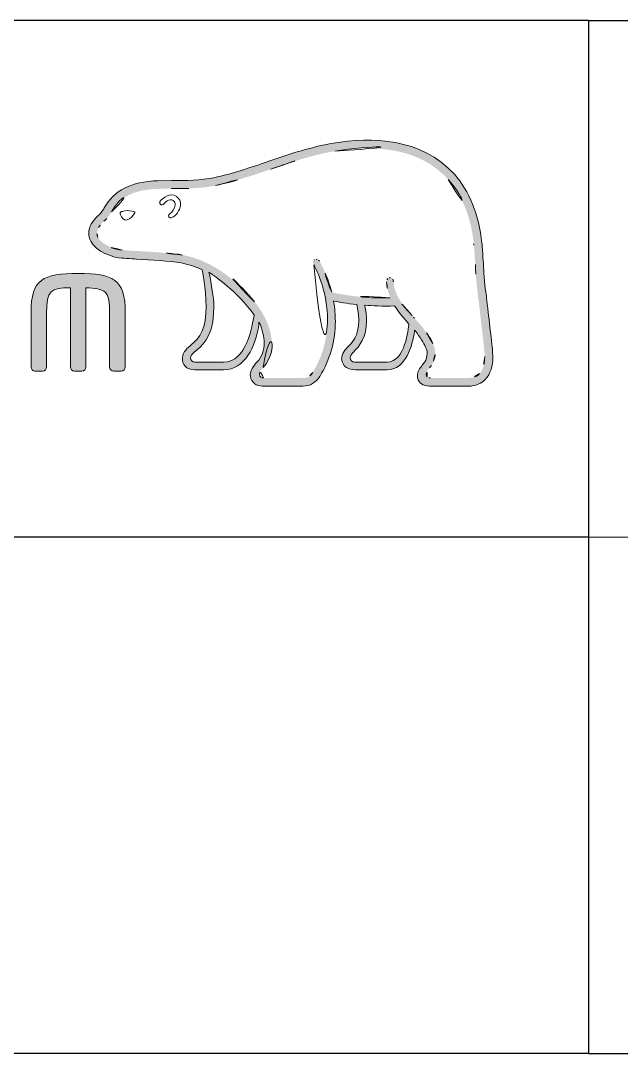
# Model space of a CAD drawing. Extents: x 16296677952 to 16296679688, y -37409618576 to -37409617304.
# Drawn here: x 16296679090.61 to 16296679104.46, y -37409617644.88 to -37409617621.08 of the extents above; entities that cross this region are included whole.
import ezdxf

# ---------------------------------------------------------------- set-up
doc = ezdxf.new("R2010")
doc.units = 0
doc.header["$LTSCALE"] = 10
doc.header["$MEASUREMENT"] = 0
doc.layers.get('0').update_dxf_attribs({"linetype": 'CONTINUOUS'})
doc.layers.add('레이어 1', color=7, linetype='CONTINUOUS', lineweight=0)

msp = doc.modelspace()

# ---------------------------------------------------------------- hatches: boundary and pattern name
at = {"layer": '레이어 1'}
h = msp.add_hatch(color=7, dxfattribs=at)
h.dxf.hatch_style = 1
edge = h.paths.add_edge_path(flags=16)
edge.add_spline(control_points=[(16296679101.187679, -37409617629.212807), (16296679101.09614, -37409617629.314148), (16296679100.98111, -37409617629.315048), (16296679100.97613, -37409617629.315048), (16296679100.97613, -37409617629.315048), (16296679100.054621, -37409617629.315048), (16296679100.054621, -37409617629.315048), (16296679100.02076, -37409617629.315048), (16296679099.99489, -37409617629.306557), (16296679099.97813, -37409617629.290024), (16296679099.964149, -37409617629.276329), (16296679099.957359, -37409617629.255493), (16296679099.957359, -37409617629.229683), (16296679099.957359, -37409617629.177711), (16296679099.995291, -37409617629.129936), (16296679100.035589, -37409617629.079208), (16296679100.07296, -37409617629.031197), (16296679100.10845, -37409617628.985687), (16296679100.128321, -37409617628.929764), (16296679100.178761, -37409617628.794006), (16296679100.173611, -37409617628.649193), (16296679100.11338, -37409617628.521591), (16296679100.00457, -37409617628.290733), (16296679099.843121, -37409617628.109352), (16296679099.686649, -37409617627.934067), (16296679099.686649, -37409617627.934067), (16296679099.633659, -37409617627.875893), (16296679099.633659, -37409617627.87532), (16296679099.43025, -37409617627.648659), (16296679099.220051, -37409617627.414169), (16296679099.20347, -37409617627.096237), (16296679099.19968, -37409617627.033287), (16296679099.17058, -37409617626.995247), (16296679099.1301, -37409617626.996948), (16296679099.1301, -37409617626.996948), (16296679099.07049, -37409617627.025589), (16296679099.069189, -37409617627.025589), (16296679099.053049, -37409617627.043373), (16296679099.04405, -37409617627.069862), (16296679099.04405, -37409617627.100319), (16296679099.04405, -37409617627.100319), (16296679099.044559, -37409617627.111069), (16296679099.044559, -37409617627.111191), (16296679099.052719, -37409617627.226097), (16296679099.08012, -37409617627.338867), (16296679099.12829, -37409617627.45594), (16296679099.12829, -37409617627.45594), (16296679099.13299, -37409617627.467728), (16296679099.13299, -37409617627.467728), (16296679099.13299, -37409617627.467728), (16296679099.120529, -37409617627.46817), (16296679099.120529, -37409617627.46817), (16296679098.52895, -37409617627.491623), (16296679097.948971, -37409617627.379967), (16296679097.7784, -37409617627.338867), (16296679097.67322, -37409617626.915649), (16296679097.5026, -37409617626.635094), (16296679097.495239, -37409617626.623199), (16296679097.481991, -37409617626.601242), (16296679097.460819, -37409617626.584373), (16296679097.440439, -37409617626.578484), (16296679097.440439, -37409617626.578484), (16296679097.390619, -37409617626.585953), (16296679097.384501, -37409617626.586746), (16296679097.38032, -37409617626.592957), (16296679097.371599, -37409617626.604736), (16296679097.35235, -37409617626.630562), (16296679097.35235, -37409617626.630562), (16296679097.349979, -37409617626.651283), (16296679097.349979, -37409617626.651283), (16296679097.349979, -37409617626.651283), (16296679097.365709, -37409617626.706993), (16296679097.365709, -37409617626.706993), (16296679097.37862, -37409617626.729286), (16296679097.68239, -37409617627.261436), (16296679097.68239, -37409617627.96624), (16296679097.68239, -37409617628.401016), (16296679097.56815, -37409617628.811211), (16296679097.34284, -37409617629.185303), (16296679097.289, -37409617629.275078), (16296679097.218069, -37409617629.315048), (16296679097.112551, -37409617629.315048), (16296679097.112551, -37409617629.315048), (16296679096.204161, -37409617629.315048), (16296679096.204161, -37409617629.315048), (16296679096.174049, -37409617629.315048), (16296679096.11121, -37409617629.293877), (16296679096.11121, -37409617629.228203), (16296679096.11121, -37409617629.191978), (16296679096.144779, -37409617629.132538), (16296679096.20072, -37409617629.069923), (16296679096.579269, -37409617628.648399), (16296679096.36087, -37409617627.990013), (16296679095.99782, -37409617627.556259), (16296679095.647169, -37409617627.137901), (16296679095.07489, -37409617626.611427), (16296679094.34008, -37409617626.480652), (16296679094.07967, -37409617626.435143), (16296679093.651751, -37409617626.409782), (16296679093.306141, -37409617626.389282), (16296679093.306141, -37409617626.389282), (16296679092.956791, -37409617626.368561), (16296679092.956791, -37409617626.368561), (16296679092.77751, -37409617626.354874), (16296679092.481211, -37409617626.244591), (16296679092.391029, -37409617626.073837), (16296679092.35293, -37409617626.003082), (16296679092.357229, -37409617625.931297), (16296679092.405001, -37409617625.848763), (16296679092.43507, -37409617625.79895), (16296679092.476339, -37409617625.756149), (16296679092.52825, -37409617625.704063), (16296679092.585649, -37409617625.645988), (16296679092.644699, -37409617625.585861), (16296679092.69067, -37409617625.506607), (16296679092.69067, -37409617625.506607), (16296679092.703859, -37409617625.481812), (16296679092.703859, -37409617625.481812), (16296679092.879299, -37409617625.146217), (16296679093.2407, -37409617624.969017), (16296679093.77845, -37409617624.954773), (16296679093.77845, -37409617624.954773), (16296679094.081711, -37409617624.95137), (16296679094.081711, -37409617624.95137), (16296679094.4147, -37409617624.949669), (16296679094.792521, -37409617624.947746), (16296679095.10297, -37409617624.880943), (16296679095.53899, -37409617624.787193), (16296679095.976419, -37409617624.637741), (16296679096.36245, -37409617624.50618), (16296679096.36245, -37409617624.50618), (16296679096.37479, -37409617624.502113), (16296679096.37479, -37409617624.502113), (16296679096.852249, -37409617624.338837), (16296679097.34601, -37409617624.170021), (16296679097.85075, -37409617624.08783), (16296679098.658529, -37409617623.954109), (16296679099.76782, -37409617623.958527), (16296679100.465719, -37409617624.74202), (16296679100.7883, -37409617625.104782), (16296679100.987, -37409617625.603638), (16296679101.05538, -37409617626.225113), (16296679101.05538, -37409617626.225113), (16296679101.05278, -37409617626.223083), (16296679101.0504, -37409617626.220917), (16296679101.055941, -37409617626.233261), (16296679101.061159, -37409617626.303009), (16296679101.08992, -37409617626.69838), (16296679101.098181, -37409617626.888481), (16296679101.106899, -37409617627.08503), (16296679101.156601, -37409617627.449722), (16296679101.156601, -37409617627.449722), (16296679101.297449, -37409617628.669342), (16296679101.297449, -37409617628.669342), (16296679101.297449, -37409617628.669342), (16296679101.30583, -37409617628.817551), (16296679101.30583, -37409617628.817551), (16296679101.30583, -37409617628.992599), (16296679101.266199, -37409617629.125633), (16296679101.187679, -37409617629.212807)], knot_values=[0, 0, 0, 0, 1, 1, 1, 2, 2, 2, 3, 3, 3, 4, 4, 4, 5, 5, 5, 6, 6, 6, 7, 7, 7, 8, 8, 8, 9, 9, 9, 10, 10, 10, 11, 11, 11, 12, 12, 12, 13, 13, 13, 14, 14, 14, 15, 15, 15, 16, 16, 16, 17, 17, 17, 18, 18, 18, 19, 19, 19, 20, 20, 20, 21, 21, 21, 22, 22, 22, 23, 23, 23, 24, 24, 24, 25, 25, 25, 26, 26, 26, 27, 27, 27, 28, 28, 28, 29, 29, 29, 30, 30, 30, 31, 31, 31, 32, 32, 32, 33, 33, 33, 34, 34, 34, 35, 35, 35, 36, 36, 36, 37, 37, 37, 38, 38, 38, 39, 39, 39, 40, 40, 40, 41, 41, 41, 42, 42, 42, 43, 43, 43, 44, 44, 44, 45, 45, 45, 46, 46, 46, 47, 47, 47, 48, 48, 48, 49, 49, 49, 50, 50, 50, 51, 51, 51, 52, 52, 52, 53, 53, 53, 53], degree=3, periodic=0)
edge = h.paths.add_edge_path(flags=16)
edge.add_spline(control_points=[(16296679099.057409, -37409617628.949226), (16296679099.057409, -37409617628.949226), (16296679098.305679, -37409617628.949226), (16296679098.305679, -37409617628.949226), (16296679098.25009, -37409617628.949226), (16296679098.20616, -37409617628.904846), (16296679098.20616, -37409617628.848244), (16296679098.20616, -37409617628.808723), (16296679098.240459, -37409617628.758453), (16296679098.2729, -37409617628.723923), (16296679098.42581, -37409617628.577522), (16296679098.58222, -37409617628.375992), (16296679098.58222, -37409617627.993408), (16296679098.58222, -37409617627.993408), (16296679098.57254, -37409617627.819611), (16296679098.57254, -37409617627.818939), (16296679098.57254, -37409617627.818939), (16296679098.54491, -37409617627.649887), (16296679098.54491, -37409617627.649887), (16296679098.54491, -37409617627.649887), (16296679098.54299, -37409617627.639236), (16296679098.54299, -37409617627.639236), (16296679098.54299, -37409617627.639236), (16296679098.554079, -37409617627.640053), (16296679098.554079, -37409617627.640053), (16296679098.69426, -37409617627.650124), (16296679098.96701, -37409617627.665298), (16296679099.227421, -37409617627.652946), (16296679099.293539, -37409617627.758133), (16296679099.40008, -37409617627.893433), (16296679099.555651, -37409617628.073677), (16296679099.54851, -37409617628.163361), (16296679099.474239, -37409617628.949226), (16296679099.057409, -37409617628.949226)], knot_values=[0, 0, 0, 0, 1, 1, 1, 2, 2, 2, 3, 3, 3, 4, 4, 4, 5, 5, 5, 6, 6, 6, 7, 7, 7, 8, 8, 8, 9, 9, 9, 10, 10, 10, 11, 11, 11, 11], degree=3, periodic=0)
edge = h.paths.add_edge_path(flags=16)
edge.add_spline(control_points=[(16296679095.28537, -37409617628.949226), (16296679095.28537, -37409617628.949226), (16296679094.625521, -37409617628.949226), (16296679094.625521, -37409617628.949226), (16296679094.57604, -37409617628.949226), (16296679094.52282, -37409617628.90847), (16296679094.52282, -37409617628.848244), (16296679094.52282, -37409617628.811668), (16296679094.553499, -37409617628.76638), (16296679094.60944, -37409617628.72142), (16296679094.77644, -37409617628.588387), (16296679095.02949, -37409617628.387077), (16296679095.05689, -37409617627.831268), (16296679095.05689, -37409617627.831268), (16296679095.06068, -37409617627.679657), (16296679095.06068, -37409617627.679657), (16296679095.06068, -37409617627.443268), (16296679095.00651, -37409617627.157837), (16296679094.955111, -37409617626.902748), (16296679094.955111, -37409617626.902748), (16296679094.94672, -37409617626.876709), (16296679094.94672, -37409617626.876709), (16296679094.94672, -37409617626.876709), (16296679094.968349, -37409617626.893578), (16296679094.968349, -37409617626.893578), (16296679095.06674, -37409617626.954147), (16296679095.605671, -37409617627.319397), (16296679095.98814, -37409617627.859016), (16296679095.95644, -37409617628.114441), (16296679095.81242, -37409617628.949226), (16296679095.28537, -37409617628.949226)], knot_values=[0, 0, 0, 0, 1, 1, 1, 2, 2, 2, 3, 3, 3, 4, 4, 4, 5, 5, 5, 6, 6, 6, 7, 7, 7, 8, 8, 8, 9, 9, 9, 10, 10, 10, 10], degree=3, periodic=0)
edge = h.paths.add_edge_path()
edge.add_spline(control_points=[(16296679101.483709, -37409617628.650887), (16296679101.483471, -37409617628.649193), (16296679101.343531, -37409617627.424362), (16296679101.343531, -37409617627.424362), (16296679101.291731, -37409617627.058311), (16296679101.28426, -37409617626.863113), (16296679101.277519, -37409617626.690109), (16296679101.277519, -37409617626.690109), (16296679101.24288, -37409617626.206543), (16296679101.24288, -37409617626.2062), (16296679101.16917, -37409617625.544312), (16296679100.95496, -37409617625.009682), (16296679100.60589, -37409617624.618721), (16296679099.851839, -37409617623.771477), (16296679098.674721, -37409617623.762527), (16296679097.81967, -37409617623.903503), (16296679097.29529, -37409617623.990227), (16296679096.79405, -37409617624.161308), (16296679096.30946, -37409617624.327057), (16296679096.30946, -37409617624.327057), (16296679096.29384, -37409617624.332603), (16296679096.29384, -37409617624.332603), (16296679095.915001, -37409617624.461792), (16296679095.48509, -37409617624.608871), (16296679095.063231, -37409617624.698761), (16296679094.77338, -37409617624.760696), (16296679094.410391, -37409617624.763527), (16296679094.08975, -37409617624.765228), (16296679094.08975, -37409617624.765228), (16296679093.77239, -37409617624.769073), (16296679093.77239, -37409617624.769073), (16296679093.16258, -37409617624.784126), (16296679092.747219, -37409617624.9953), (16296679092.53742, -37409617625.396446), (16296679092.53742, -37409617625.396446), (16296679092.527969, -37409617625.413757), (16296679092.527969, -37409617625.413757), (16296679092.493271, -37409617625.474564), (16296679092.441799, -37409617625.526192), (16296679092.395729, -37409617625.572403), (16296679092.34494, -37409617625.623573), (16296679092.28771, -37409617625.680962), (16296679092.244011, -37409617625.755241), (16296679092.20013, -37409617625.829643), (16296679092.177999, -37409617625.905037), (16296679092.177999, -37409617625.97908), (16296679092.177999, -37409617626.041351), (16296679092.193621, -37409617626.102493), (16296679092.224991, -37409617626.160912), (16296679092.35462, -37409617626.405708), (16296679092.724409, -37409617626.537827), (16296679092.94507, -37409617626.553574), (16296679092.94507, -37409617626.553574), (16296679093.269911, -37409617626.573952), (16296679093.27766, -37409617626.574631), (16296679093.60244, -37409617626.592957), (16296679094.04723, -37409617626.618668), (16296679094.30691, -37409617626.664528), (16296679094.45874, -37409617626.69136), (16296679094.63129, -37409617626.745819), (16296679094.790251, -37409617626.820663), (16296679094.80158, -37409617626.86187), (16296679094.884109, -37409617627.228828), (16296679094.884109, -37409617627.679901), (16296679094.884109, -37409617627.679901), (16296679094.8806, -37409617627.823013), (16296679094.8806, -37409617627.823013), (16296679094.856661, -37409617628.29866), (16296679094.64929, -37409617628.464859), (16296679094.497351, -37409617628.586472), (16296679094.481951, -37409617628.598587), (16296679094.34654, -37409617628.711014), (16296679094.3368, -37409617628.846313), (16296679094.329889, -37409617628.922852), (16296679094.351801, -37409617628.992599), (16296679094.398279, -37409617629.042747), (16296679094.44866, -37409617629.097099), (16296679094.525261, -37409617629.124603), (16296679094.625521, -37409617629.124603), (16296679094.625521, -37409617629.124603), (16296679095.28537, -37409617629.124603), (16296679095.28537, -37409617629.124603), (16296679095.779249, -37409617629.124603), (16296679096.023581, -37409617628.592812), (16296679096.09791, -37409617628.094627), (16296679096.09791, -37409617628.094627), (16296679096.09944, -37409617628.024544), (16296679096.09944, -37409617628.024544), (16296679096.09944, -37409617628.024544), (16296679096.11982, -37409617628.059647), (16296679096.11982, -37409617628.059647), (16296679096.183161, -37409617628.200607), (16296679096.22127, -37409617628.36908), (16296679096.22127, -37409617628.495987), (16296679096.22127, -37409617628.674103), (16296679096.166121, -37409617628.829674), (16296679096.06139, -37409617628.945602), (16296679096.03496, -37409617628.971764), (16296679095.902889, -37409617629.108643), (16296679095.902889, -37409617629.245308), (16296679095.902889, -37409617629.245308), (16296679095.90407, -37409617629.267838), (16296679095.90407, -37409617629.267838), (16296679095.92281, -37409617629.429291), (16296679096.053471, -37409617629.501411), (16296679096.174841, -37409617629.501411), (16296679096.174841, -37409617629.501411), (16296679097.112551, -37409617629.501411), (16296679097.112551, -37409617629.501411), (16296679097.281811, -37409617629.501411), (16296679097.41671, -37409617629.425209), (16296679097.50338, -37409617629.281433), (16296679097.74201, -37409617628.885262), (16296679097.862921, -37409617628.455017), (16296679097.862921, -37409617628.003036), (16296679097.862921, -37409617627.861961), (16296679097.849621, -37409617627.711372), (16296679097.82358, -37409617627.55513), (16296679097.82358, -37409617627.55513), (16296679097.82132, -37409617627.542671), (16296679097.82132, -37409617627.542671), (16296679097.82132, -37409617627.542671), (16296679097.833771, -37409617627.54528), (16296679097.833771, -37409617627.54528), (16296679097.94659, -37409617627.567131), (16296679098.12809, -37409617627.598602), (16296679098.352381, -37409617627.622833), (16296679098.352381, -37409617627.622833), (16296679098.3589, -37409617627.623627), (16296679098.3589, -37409617627.623627), (16296679098.3589, -37409617627.623627), (16296679098.389071, -37409617627.795502), (16296679098.389071, -37409617627.795502), (16296679098.389071, -37409617627.795502), (16296679098.395691, -37409617627.836258), (16296679098.395691, -37409617627.836937), (16296679098.395691, -37409617627.836937), (16296679098.404631, -37409617627.988998), (16296679098.404631, -37409617627.988998), (16296679098.404631, -37409617628.353912), (16296679098.238871, -37409617628.512642), (16296679098.149771, -37409617628.597794), (16296679098.14852, -37409617628.598923), (16296679098.02421, -37409617628.725273), (16296679098.010731, -37409617628.837357), (16296679098.010731, -37409617628.837357), (16296679098.00643, -37409617628.871788), (16296679098.00643, -37409617628.871788), (16296679098.00643, -37409617628.906998), (16296679098.01549, -37409617628.976059), (16296679098.07708, -37409617629.039703), (16296679098.131321, -37409617629.096191), (16296679098.215269, -37409617629.124603), (16296679098.32691, -37409617629.124603), (16296679098.32691, -37409617629.124603), (16296679099.057409, -37409617629.124603), (16296679099.057409, -37409617629.124603), (16296679099.50107, -37409617629.124603), (16296679099.634621, -37409617628.560539), (16296679099.688459, -37409617628.244423), (16296679099.688459, -37409617628.244423), (16296679099.69095, -37409617628.211807), (16296679099.69095, -37409617628.211807), (16296679099.69095, -37409617628.211807), (16296679099.7085, -37409617628.235703), (16296679099.7085, -37409617628.235703), (16296679099.810801, -37409617628.366364), (16296679099.90052, -37409617628.511627), (16296679099.94371, -37409617628.601982), (16296679099.96641, -37409617628.648956), (16296679099.97864, -37409617628.701157), (16296679099.97864, -37409617628.753471), (16296679099.97864, -37409617628.753471), (16296679099.962111, -37409617628.859207), (16296679099.962111, -37409617628.859207), (16296679099.945021, -37409617628.916618), (16296679099.90584, -37409617628.969498), (16296679099.867519, -37409617629.020668), (16296679099.8113, -37409617629.093697), (16296679099.75333, -37409617629.169449), (16296679099.75333, -37409617629.261383), (16296679099.75333, -37409617629.261383), (16296679099.75877, -37409617629.311989), (16296679099.75877, -37409617629.311989), (16296679099.78548, -37409617629.434036), (16296679099.88439, -37409617629.501411), (16296679100.037069, -37409617629.501411), (16296679100.037069, -37409617629.501411), (16296679100.975679, -37409617629.501411), (16296679100.975679, -37409617629.501411), (16296679100.996281, -37409617629.501411), (16296679101.179701, -37409617629.49688), (16296679101.32338, -37409617629.341423), (16296679101.43807, -37409617629.217232), (16296679101.49378, -37409617629.046478), (16296679101.49378, -37409617628.819817), (16296679101.49378, -37409617628.819817), (16296679101.48381, -37409617628.65168), (16296679101.483709, -37409617628.650887)], knot_values=[0, 0, 0, 0, 1, 1, 1, 2, 2, 2, 3, 3, 3, 4, 4, 4, 5, 5, 5, 6, 6, 6, 7, 7, 7, 8, 8, 8, 9, 9, 9, 10, 10, 10, 11, 11, 11, 12, 12, 12, 13, 13, 13, 14, 14, 14, 15, 15, 15, 16, 16, 16, 17, 17, 17, 18, 18, 18, 19, 19, 19, 20, 20, 20, 21, 21, 21, 22, 22, 22, 23, 23, 23, 24, 24, 24, 25, 25, 25, 26, 26, 26, 27, 27, 27, 28, 28, 28, 29, 29, 29, 30, 30, 30, 31, 31, 31, 32, 32, 32, 33, 33, 33, 34, 34, 34, 35, 35, 35, 36, 36, 36, 37, 37, 37, 38, 38, 38, 39, 39, 39, 40, 40, 40, 41, 41, 41, 42, 42, 42, 43, 43, 43, 44, 44, 44, 45, 45, 45, 46, 46, 46, 47, 47, 47, 48, 48, 48, 49, 49, 49, 50, 50, 50, 51, 51, 51, 52, 52, 52, 53, 53, 53, 54, 54, 54, 55, 55, 55, 56, 56, 56, 57, 57, 57, 58, 58, 58, 59, 59, 59, 60, 60, 60, 61, 61, 61, 62, 62, 62, 63, 63, 63, 64, 64, 64, 65, 65, 65, 66, 66, 66, 66], degree=3, periodic=0)
edge = h.paths.add_edge_path(flags=0)
edge.add_spline(control_points=[(16296679092.92911, -37409617625.483276), (16296679092.92911, -37409617625.483276), (16296679093.06566, -37409617625.421593), (16296679093.23481, -37409617625.486794), (16296679093.23481, -37409617625.486794), (16296679093.25576, -37409617625.495743), (16296679093.22847, -37409617625.534348), (16296679093.146099, -37409617625.645073), (16296679093.06492, -37409617625.668968), (16296679093.06492, -37409617625.668968), (16296679093.06492, -37409617625.668968), (16296679093.006109, -37409617625.689682), (16296679092.973049, -37409617625.649597), (16296679092.90624, -37409617625.571259), (16296679092.904209, -37409617625.525627), (16296679092.904209, -37409617625.525627), (16296679092.904209, -37409617625.525627), (16296679092.897301, -37409617625.491783), (16296679092.92911, -37409617625.483276)], knot_values=[0, 0, 0, 0, 1, 1, 1, 2, 2, 2, 3, 3, 3, 4, 4, 4, 5, 5, 5, 6, 6, 6, 6], degree=3, periodic=0)
edge = h.paths.add_edge_path(flags=0)
edge.add_spline(control_points=[(16296679093.830191, -37409617625.232162), (16296679093.80975, -37409617625.254463), (16296679093.80817, -37409617625.291603), (16296679093.830191, -37409617625.311188), (16296679093.85125, -37409617625.330208), (16296679093.88776, -37409617625.325233), (16296679093.90814, -37409617625.302811), (16296679093.91901, -37409617625.291603), (16296679094.031099, -37409617625.158562), (16296679094.12779, -37409617625.226608), (16296679094.163111, -37409617625.251984), (16296679094.177719, -37409617625.287979), (16296679094.17252, -37409617625.334503), (16296679094.164249, -37409617625.409119), (16296679094.099541, -37409617625.493813), (16296679094.05431, -37409617625.522797), (16296679094.029011, -37409617625.538193), (16296679094.01231, -37409617625.571259), (16296679094.024309, -37409617625.597977), (16296679094.0362, -37409617625.624588), (16296679094.070049, -37409617625.632507), (16296679094.097219, -37409617625.619827), (16296679094.178169, -37409617625.581108), (16296679094.280251, -37409617625.451813), (16296679094.29423, -37409617625.33123), (16296679094.303511, -37409617625.247223), (16296679094.26581, -37409617625.178596), (16296679094.198669, -37409617625.132301), (16296679094.05431, -37409617625.029831), (16296679093.890699, -37409617625.166939), (16296679093.830191, -37409617625.232162)], knot_values=[0, 0, 0, 0, 1, 1, 1, 2, 2, 2, 3, 3, 3, 4, 4, 4, 5, 5, 5, 6, 6, 6, 7, 7, 7, 8, 8, 8, 9, 9, 9, 10, 10, 10, 10], degree=3, periodic=0)
edge = h.paths.add_edge_path(flags=0)
edge.add_spline(control_points=[(16296679093.811729, -37409617625.332138), (16296679093.811729, -37409617625.332138), (16296679093.811729, -37409617625.332138), (16296679093.811729, -37409617625.332138), (16296679093.811729, -37409617625.332138), (16296679093.811729, -37409617625.332138), (16296679093.811729, -37409617625.332138)], knot_values=[0, 0, 0, 0, 1, 1, 1, 2, 2, 2, 2], degree=3, periodic=0)
h = msp.add_hatch(color=7, dxfattribs=at)
h.dxf.hatch_style = 2
edge = h.paths.add_edge_path()
edge.add_spline(control_points=[(16296679090.848209, -37409617627.799683), (16296679090.848209, -37409617627.799683), (16296679090.848209, -37409617629.058723), (16296679090.848209, -37409617629.058723), (16296679090.848209, -37409617629.113167), (16296679090.891001, -37409617629.15744), (16296679090.943541, -37409617629.15744), (16296679090.943541, -37409617629.15744), (16296679091.112009, -37409617629.15744), (16296679091.112009, -37409617629.15744), (16296679091.171459, -37409617629.15744), (16296679091.20701, -37409617629.107399), (16296679091.20701, -37409617629.058723), (16296679091.20701, -37409617629.058723), (16296679091.20701, -37409617627.830833), (16296679091.20701, -37409617627.830833), (16296679091.20701, -37409617627.289398), (16296679091.29883, -37409617627.236748), (16296679091.756701, -37409617627.235497), (16296679091.756701, -37409617627.268791), (16296679091.756701, -37409617629.058723), (16296679091.756701, -37409617629.058723), (16296679091.756701, -37409617629.115211), (16296679091.79735, -37409617629.15744), (16296679091.85124, -37409617629.15744), (16296679091.85124, -37409617629.15744), (16296679092.016769, -37409617629.15744), (16296679092.016769, -37409617629.15744), (16296679092.075979, -37409617629.15744), (16296679092.111429, -37409617629.107399), (16296679092.111429, -37409617629.058723), (16296679092.111429, -37409617629.058723), (16296679092.111429, -37409617627.274338), (16296679092.111429, -37409617627.239014), (16296679092.32564, -37409617627.239799), (16296679092.47611, -37409617627.257469), (16296679092.557581, -37409617627.338867), (16296679092.6434, -37409617627.424583), (16296679092.66016, -37409617627.58445), (16296679092.66016, -37409617627.830833), (16296679092.66016, -37409617627.830833), (16296679092.66016, -37409617629.058723), (16296679092.66016, -37409617629.058723), (16296679092.66016, -37409617629.11216), (16296679092.70392, -37409617629.15744), (16296679092.755659, -37409617629.15744), (16296679092.755659, -37409617629.15744), (16296679092.924919, -37409617629.15744), (16296679092.924919, -37409617629.15744), (16296679092.983629, -37409617629.15744), (16296679093.019911, -37409617629.106262), (16296679093.019911, -37409617629.058723), (16296679093.019911, -37409617629.058723), (16296679093.019911, -37409617627.799683), (16296679093.019911, -37409617627.799683), (16296679093.019911, -37409617627.036583), (16296679092.749319, -37409617626.907272), (16296679091.936041, -37409617626.907272), (16296679091.119829, -37409617626.907272), (16296679090.848209, -37409617627.036583), (16296679090.848209, -37409617627.799683)], knot_values=[0, 0, 0, 0, 1, 1, 1, 2, 2, 2, 3, 3, 3, 4, 4, 4, 5, 5, 5, 6, 6, 6, 7, 7, 7, 8, 8, 8, 9, 9, 9, 10, 10, 10, 11, 11, 11, 12, 12, 12, 13, 13, 13, 14, 14, 14, 15, 15, 15, 16, 16, 16, 17, 17, 17, 18, 18, 18, 19, 19, 19, 20, 20, 20, 20], degree=3, periodic=0)

# ---------------------------------------------------------------- linework, layer by layer
for p, q in [((16296679103.701241, -37409617621.079514), (16296678739.701241, -37409617621.079514)), ((16296679103.701241, -37409617621.079514), (16296679116.671221, -37409617621.079498)), ((16296679103.701241, -37409617621.079514), (16296679103.701241, -37409617644.879517)), ((16296679103.701241, -37409617621.079514), (16296679103.701241, -37409617644.879517)), ((16296679103.701241, -37409617632.97953), (16296678739.701241, -37409617632.979523)), ((16296679103.701241, -37409617644.879517), (16296678739.701241, -37409617644.879517)), ((16296679103.701241, -37409617644.879517), (16296679116.67123, -37409617644.879517))]:
    msp.add_line(p, q)
at = {"color": 7}
msp.add_line((16296679095.25613, -37409617629.124603), (16296679095.25613, -37409617629.124603), dxfattribs=at)
at = {"lineweight": 5}
msp.add_line((16296679131.701241, -37409617632.979523), (16296679103.29743, -37409617632.979523), dxfattribs=at)
at = {"layer": '레이어 1', "color": 7}
for points, knots in [([(16296679101.483709, -37409617628.650887), (16296679101.483471, -37409617628.649193), (16296679101.343531, -37409617627.424362), (16296679101.343531, -37409617627.424362), (16296679101.291731, -37409617627.058311), (16296679101.28426, -37409617626.863113), (16296679101.277519, -37409617626.690109), (16296679101.277519, -37409617626.690109), (16296679101.24288, -37409617626.206543), (16296679101.24288, -37409617626.2062), (16296679101.16917, -37409617625.544312), (16296679100.95496, -37409617625.009682), (16296679100.60589, -37409617624.618721), (16296679099.851839, -37409617623.771477), (16296679098.674721, -37409617623.762527), (16296679097.81967, -37409617623.903503), (16296679097.29529, -37409617623.990227), (16296679096.79405, -37409617624.161308), (16296679096.30946, -37409617624.327057), (16296679096.30946, -37409617624.327057), (16296679096.29384, -37409617624.332603), (16296679096.29384, -37409617624.332603), (16296679095.915001, -37409617624.461792), (16296679095.48509, -37409617624.608871), (16296679095.063231, -37409617624.698761), (16296679094.77338, -37409617624.760696), (16296679094.410391, -37409617624.763527), (16296679094.08975, -37409617624.765228), (16296679094.08975, -37409617624.765228), (16296679093.77239, -37409617624.769073), (16296679093.77239, -37409617624.769073), (16296679093.16258, -37409617624.784126), (16296679092.747219, -37409617624.9953), (16296679092.53742, -37409617625.396446), (16296679092.53742, -37409617625.396446), (16296679092.527969, -37409617625.413757), (16296679092.527969, -37409617625.413757), (16296679092.493271, -37409617625.474564), (16296679092.441799, -37409617625.526192), (16296679092.395729, -37409617625.572403), (16296679092.34494, -37409617625.623573), (16296679092.28771, -37409617625.680962), (16296679092.244011, -37409617625.755241), (16296679092.20013, -37409617625.829643), (16296679092.177999, -37409617625.905037), (16296679092.177999, -37409617625.97908), (16296679092.177999, -37409617626.041351), (16296679092.193621, -37409617626.102493), (16296679092.224991, -37409617626.160912), (16296679092.35462, -37409617626.405708), (16296679092.724409, -37409617626.537827), (16296679092.94507, -37409617626.553574), (16296679092.94507, -37409617626.553574), (16296679093.269911, -37409617626.573952), (16296679093.27766, -37409617626.574631), (16296679093.60244, -37409617626.592957), (16296679094.04723, -37409617626.618668), (16296679094.30691, -37409617626.664528), (16296679094.45874, -37409617626.69136), (16296679094.63129, -37409617626.745819), (16296679094.790251, -37409617626.820663), (16296679094.80158, -37409617626.86187), (16296679094.884109, -37409617627.228828), (16296679094.884109, -37409617627.679901), (16296679094.884109, -37409617627.679901), (16296679094.8806, -37409617627.823013), (16296679094.8806, -37409617627.823013), (16296679094.856661, -37409617628.29866), (16296679094.64929, -37409617628.464859), (16296679094.497351, -37409617628.586472), (16296679094.481951, -37409617628.598587), (16296679094.34654, -37409617628.711014), (16296679094.3368, -37409617628.846313), (16296679094.329889, -37409617628.922852), (16296679094.351801, -37409617628.992599), (16296679094.398279, -37409617629.042747), (16296679094.44866, -37409617629.097099), (16296679094.525261, -37409617629.124603), (16296679094.625521, -37409617629.124603), (16296679094.625521, -37409617629.124603), (16296679095.28537, -37409617629.124603), (16296679095.28537, -37409617629.124603), (16296679095.779249, -37409617629.124603), (16296679096.023581, -37409617628.592812), (16296679096.09791, -37409617628.094627), (16296679096.09791, -37409617628.094627), (16296679096.09944, -37409617628.024544), (16296679096.09944, -37409617628.024544), (16296679096.09944, -37409617628.024544), (16296679096.11982, -37409617628.059647), (16296679096.11982, -37409617628.059647), (16296679096.183161, -37409617628.200607), (16296679096.22127, -37409617628.36908), (16296679096.22127, -37409617628.495987), (16296679096.22127, -37409617628.674103), (16296679096.166121, -37409617628.829674), (16296679096.06139, -37409617628.945602), (16296679096.03496, -37409617628.971764), (16296679095.902889, -37409617629.108643), (16296679095.902889, -37409617629.245308), (16296679095.902889, -37409617629.245308), (16296679095.90407, -37409617629.267838), (16296679095.90407, -37409617629.267838), (16296679095.92281, -37409617629.429291), (16296679096.053471, -37409617629.501411), (16296679096.174841, -37409617629.501411), (16296679096.174841, -37409617629.501411), (16296679097.112551, -37409617629.501411), (16296679097.112551, -37409617629.501411), (16296679097.281811, -37409617629.501411), (16296679097.41671, -37409617629.425209), (16296679097.50338, -37409617629.281433), (16296679097.74201, -37409617628.885262), (16296679097.862921, -37409617628.455017), (16296679097.862921, -37409617628.003036), (16296679097.862921, -37409617627.861961), (16296679097.849621, -37409617627.711372), (16296679097.82358, -37409617627.55513), (16296679097.82358, -37409617627.55513), (16296679097.82132, -37409617627.542671), (16296679097.82132, -37409617627.542671), (16296679097.82132, -37409617627.542671), (16296679097.833771, -37409617627.54528), (16296679097.833771, -37409617627.54528), (16296679097.94659, -37409617627.567131), (16296679098.12809, -37409617627.598602), (16296679098.352381, -37409617627.622833), (16296679098.352381, -37409617627.622833), (16296679098.3589, -37409617627.623627), (16296679098.3589, -37409617627.623627), (16296679098.3589, -37409617627.623627), (16296679098.389071, -37409617627.795502), (16296679098.389071, -37409617627.795502), (16296679098.389071, -37409617627.795502), (16296679098.395691, -37409617627.836258), (16296679098.395691, -37409617627.836937), (16296679098.395691, -37409617627.836937), (16296679098.404631, -37409617627.988998), (16296679098.404631, -37409617627.988998), (16296679098.404631, -37409617628.353912), (16296679098.238871, -37409617628.512642), (16296679098.149771, -37409617628.597794), (16296679098.14852, -37409617628.598923), (16296679098.02421, -37409617628.725273), (16296679098.010731, -37409617628.837357), (16296679098.010731, -37409617628.837357), (16296679098.00643, -37409617628.871788), (16296679098.00643, -37409617628.871788), (16296679098.00643, -37409617628.906998), (16296679098.01549, -37409617628.976059), (16296679098.07708, -37409617629.039703), (16296679098.131321, -37409617629.096191), (16296679098.215269, -37409617629.124603), (16296679098.32691, -37409617629.124603), (16296679098.32691, -37409617629.124603), (16296679099.057409, -37409617629.124603), (16296679099.057409, -37409617629.124603), (16296679099.50107, -37409617629.124603), (16296679099.634621, -37409617628.560539), (16296679099.688459, -37409617628.244423), (16296679099.688459, -37409617628.244423), (16296679099.69095, -37409617628.211807), (16296679099.69095, -37409617628.211807), (16296679099.69095, -37409617628.211807), (16296679099.7085, -37409617628.235703), (16296679099.7085, -37409617628.235703), (16296679099.810801, -37409617628.366364), (16296679099.90052, -37409617628.511627), (16296679099.94371, -37409617628.601982), (16296679099.96641, -37409617628.648956), (16296679099.97864, -37409617628.701157), (16296679099.97864, -37409617628.753471), (16296679099.97864, -37409617628.753471), (16296679099.962111, -37409617628.859207), (16296679099.962111, -37409617628.859207), (16296679099.945021, -37409617628.916618), (16296679099.90584, -37409617628.969498), (16296679099.867519, -37409617629.020668), (16296679099.8113, -37409617629.093697), (16296679099.75333, -37409617629.169449), (16296679099.75333, -37409617629.261383), (16296679099.75333, -37409617629.261383), (16296679099.75877, -37409617629.311989), (16296679099.75877, -37409617629.311989), (16296679099.78548, -37409617629.434036), (16296679099.88439, -37409617629.501411), (16296679100.037069, -37409617629.501411), (16296679100.037069, -37409617629.501411), (16296679100.975679, -37409617629.501411), (16296679100.975679, -37409617629.501411), (16296679100.996281, -37409617629.501411), (16296679101.179701, -37409617629.49688), (16296679101.32338, -37409617629.341423), (16296679101.43807, -37409617629.217232), (16296679101.49378, -37409617629.046478), (16296679101.49378, -37409617628.819817), (16296679101.49378, -37409617628.819817), (16296679101.48381, -37409617628.65168), (16296679101.483709, -37409617628.650887)], [0, 0, 0, 0, 1, 1, 1, 2, 2, 2, 3, 3, 3, 4, 4, 4, 5, 5, 5, 6, 6, 6, 7, 7, 7, 8, 8, 8, 9, 9, 9, 10, 10, 10, 11, 11, 11, 12, 12, 12, 13, 13, 13, 14, 14, 14, 15, 15, 15, 16, 16, 16, 17, 17, 17, 18, 18, 18, 19, 19, 19, 20, 20, 20, 21, 21, 21, 22, 22, 22, 23, 23, 23, 24, 24, 24, 25, 25, 25, 26, 26, 26, 27, 27, 27, 28, 28, 28, 29, 29, 29, 30, 30, 30, 31, 31, 31, 32, 32, 32, 33, 33, 33, 34, 34, 34, 35, 35, 35, 36, 36, 36, 37, 37, 37, 38, 38, 38, 39, 39, 39, 40, 40, 40, 41, 41, 41, 42, 42, 42, 43, 43, 43, 44, 44, 44, 45, 45, 45, 46, 46, 46, 47, 47, 47, 48, 48, 48, 49, 49, 49, 50, 50, 50, 51, 51, 51, 52, 52, 52, 53, 53, 53, 54, 54, 54, 55, 55, 55, 56, 56, 56, 57, 57, 57, 58, 58, 58, 59, 59, 59, 60, 60, 60, 61, 61, 61, 62, 62, 62, 63, 63, 63, 64, 64, 64, 65, 65, 65, 66, 66, 66, 66]), ([(16296679093.830191, -37409617625.232162), (16296679093.80975, -37409617625.254463), (16296679093.80817, -37409617625.291603), (16296679093.830191, -37409617625.311188), (16296679093.85125, -37409617625.330208), (16296679093.88776, -37409617625.325233), (16296679093.90814, -37409617625.302811), (16296679093.91901, -37409617625.291603), (16296679094.031099, -37409617625.158562), (16296679094.12779, -37409617625.226608), (16296679094.163111, -37409617625.251984), (16296679094.177719, -37409617625.287979), (16296679094.17252, -37409617625.334503), (16296679094.164249, -37409617625.409119), (16296679094.099541, -37409617625.493813), (16296679094.05431, -37409617625.522797), (16296679094.029011, -37409617625.538193), (16296679094.01231, -37409617625.571259), (16296679094.024309, -37409617625.597977), (16296679094.0362, -37409617625.624588), (16296679094.070049, -37409617625.632507), (16296679094.097219, -37409617625.619827), (16296679094.178169, -37409617625.581108), (16296679094.280251, -37409617625.451813), (16296679094.29423, -37409617625.33123), (16296679094.303511, -37409617625.247223), (16296679094.26581, -37409617625.178596), (16296679094.198669, -37409617625.132301), (16296679094.05431, -37409617625.029831), (16296679093.890699, -37409617625.166939), (16296679093.830191, -37409617625.232162)], [0, 0, 0, 0, 1, 1, 1, 2, 2, 2, 3, 3, 3, 4, 4, 4, 5, 5, 5, 6, 6, 6, 7, 7, 7, 8, 8, 8, 9, 9, 9, 10, 10, 10, 10]), ([(16296679092.92911, -37409617625.483276), (16296679092.92911, -37409617625.483276), (16296679093.06566, -37409617625.421593), (16296679093.23481, -37409617625.486794), (16296679093.23481, -37409617625.486794), (16296679093.25576, -37409617625.495743), (16296679093.22847, -37409617625.534348), (16296679093.146099, -37409617625.645073), (16296679093.06492, -37409617625.668968), (16296679093.06492, -37409617625.668968), (16296679093.06492, -37409617625.668968), (16296679093.006109, -37409617625.689682), (16296679092.973049, -37409617625.649597), (16296679092.90624, -37409617625.571259), (16296679092.904209, -37409617625.525627), (16296679092.904209, -37409617625.525627), (16296679092.904209, -37409617625.525627), (16296679092.897301, -37409617625.491783), (16296679092.92911, -37409617625.483276)], [0, 0, 0, 0, 1, 1, 1, 2, 2, 2, 3, 3, 3, 4, 4, 4, 5, 5, 5, 6, 6, 6, 6]), ([(16296679093.811729, -37409617625.332138), (16296679093.811729, -37409617625.332138), (16296679093.811729, -37409617625.332138), (16296679093.811729, -37409617625.332138), (16296679093.811729, -37409617625.332138), (16296679093.811729, -37409617625.332138), (16296679093.811729, -37409617625.332138)], [0, 0, 0, 0, 1, 1, 1, 2, 2, 2, 2]), ([(16296679090.848209, -37409617627.799683), (16296679090.848209, -37409617627.799683), (16296679090.848209, -37409617629.058723), (16296679090.848209, -37409617629.058723), (16296679090.848209, -37409617629.113167), (16296679090.891001, -37409617629.15744), (16296679090.943541, -37409617629.15744), (16296679090.943541, -37409617629.15744), (16296679091.112009, -37409617629.15744), (16296679091.112009, -37409617629.15744), (16296679091.171459, -37409617629.15744), (16296679091.20701, -37409617629.107399), (16296679091.20701, -37409617629.058723), (16296679091.20701, -37409617629.058723), (16296679091.20701, -37409617627.830833), (16296679091.20701, -37409617627.830833), (16296679091.20701, -37409617627.289398), (16296679091.29883, -37409617627.236748), (16296679091.756701, -37409617627.235497), (16296679091.756701, -37409617627.268791), (16296679091.756701, -37409617629.058723), (16296679091.756701, -37409617629.058723), (16296679091.756701, -37409617629.115211), (16296679091.79735, -37409617629.15744), (16296679091.85124, -37409617629.15744), (16296679091.85124, -37409617629.15744), (16296679092.016769, -37409617629.15744), (16296679092.016769, -37409617629.15744), (16296679092.075979, -37409617629.15744), (16296679092.111429, -37409617629.107399), (16296679092.111429, -37409617629.058723), (16296679092.111429, -37409617629.058723), (16296679092.111429, -37409617627.274338), (16296679092.111429, -37409617627.239014), (16296679092.32564, -37409617627.239799), (16296679092.47611, -37409617627.257469), (16296679092.557581, -37409617627.338867), (16296679092.6434, -37409617627.424583), (16296679092.66016, -37409617627.58445), (16296679092.66016, -37409617627.830833), (16296679092.66016, -37409617627.830833), (16296679092.66016, -37409617629.058723), (16296679092.66016, -37409617629.058723), (16296679092.66016, -37409617629.11216), (16296679092.70392, -37409617629.15744), (16296679092.755659, -37409617629.15744), (16296679092.755659, -37409617629.15744), (16296679092.924919, -37409617629.15744), (16296679092.924919, -37409617629.15744), (16296679092.983629, -37409617629.15744), (16296679093.019911, -37409617629.106262), (16296679093.019911, -37409617629.058723), (16296679093.019911, -37409617629.058723), (16296679093.019911, -37409617627.799683), (16296679093.019911, -37409617627.799683), (16296679093.019911, -37409617627.036583), (16296679092.749319, -37409617626.907272), (16296679091.936041, -37409617626.907272), (16296679091.119829, -37409617626.907272), (16296679090.848209, -37409617627.036583), (16296679090.848209, -37409617627.799683)], [0, 0, 0, 0, 1, 1, 1, 2, 2, 2, 3, 3, 3, 4, 4, 4, 5, 5, 5, 6, 6, 6, 7, 7, 7, 8, 8, 8, 9, 9, 9, 10, 10, 10, 11, 11, 11, 12, 12, 12, 13, 13, 13, 14, 14, 14, 15, 15, 15, 16, 16, 16, 17, 17, 17, 18, 18, 18, 19, 19, 19, 20, 20, 20, 20]), ([(16296679095.28537, -37409617628.949226), (16296679095.28537, -37409617628.949226), (16296679094.625521, -37409617628.949226), (16296679094.625521, -37409617628.949226), (16296679094.57604, -37409617628.949226), (16296679094.52282, -37409617628.90847), (16296679094.52282, -37409617628.848244), (16296679094.52282, -37409617628.811668), (16296679094.553499, -37409617628.76638), (16296679094.60944, -37409617628.72142), (16296679094.77644, -37409617628.588387), (16296679095.02949, -37409617628.387077), (16296679095.05689, -37409617627.831268), (16296679095.05689, -37409617627.831268), (16296679095.06068, -37409617627.679657), (16296679095.06068, -37409617627.679657), (16296679095.06068, -37409617627.443268), (16296679095.00651, -37409617627.157837), (16296679094.955111, -37409617626.902748), (16296679094.955111, -37409617626.902748), (16296679094.94672, -37409617626.876709), (16296679094.94672, -37409617626.876709), (16296679094.94672, -37409617626.876709), (16296679094.968349, -37409617626.893578), (16296679094.968349, -37409617626.893578), (16296679095.06674, -37409617626.954147), (16296679095.605671, -37409617627.319397), (16296679095.98814, -37409617627.859016), (16296679095.95644, -37409617628.114441), (16296679095.81242, -37409617628.949226), (16296679095.28537, -37409617628.949226)], [0, 0, 0, 0, 1, 1, 1, 2, 2, 2, 3, 3, 3, 4, 4, 4, 5, 5, 5, 6, 6, 6, 7, 7, 7, 8, 8, 8, 9, 9, 9, 10, 10, 10, 10]), ([(16296679097.365709, -37409617626.706993), (16296679097.37862, -37409617626.729286), (16296679097.68239, -37409617627.261436), (16296679097.68239, -37409617627.96624), (16296679097.68239, -37409617628.401016), (16296679097.56815, -37409617628.811211), (16296679097.34284, -37409617629.185303)], [24, 24, 24, 24, 25, 25, 25, 26, 26, 26, 26]), ([(16296679099.057409, -37409617628.949226), (16296679099.057409, -37409617628.949226), (16296679098.305679, -37409617628.949226), (16296679098.305679, -37409617628.949226), (16296679098.25009, -37409617628.949226), (16296679098.20616, -37409617628.904846), (16296679098.20616, -37409617628.848244), (16296679098.20616, -37409617628.808723), (16296679098.240459, -37409617628.758453), (16296679098.2729, -37409617628.723923), (16296679098.42581, -37409617628.577522), (16296679098.58222, -37409617628.375992), (16296679098.58222, -37409617627.993408), (16296679098.58222, -37409617627.993408), (16296679098.57254, -37409617627.819611), (16296679098.57254, -37409617627.818939), (16296679098.57254, -37409617627.818939), (16296679098.54491, -37409617627.649887), (16296679098.54491, -37409617627.649887), (16296679098.54491, -37409617627.649887), (16296679098.54299, -37409617627.639236), (16296679098.54299, -37409617627.639236), (16296679098.54299, -37409617627.639236), (16296679098.554079, -37409617627.640053), (16296679098.554079, -37409617627.640053), (16296679098.69426, -37409617627.650124), (16296679098.96701, -37409617627.665298), (16296679099.227421, -37409617627.652946), (16296679099.293539, -37409617627.758133), (16296679099.40008, -37409617627.893433), (16296679099.555651, -37409617628.073677), (16296679099.54851, -37409617628.163361), (16296679099.474239, -37409617628.949226), (16296679099.057409, -37409617628.949226)], [0, 0, 0, 0, 1, 1, 1, 2, 2, 2, 3, 3, 3, 4, 4, 4, 5, 5, 5, 6, 6, 6, 7, 7, 7, 8, 8, 8, 9, 9, 9, 10, 10, 10, 11, 11, 11, 11]), ([(16296679096.204161, -37409617629.315048), (16296679096.174049, -37409617629.315048), (16296679096.11121, -37409617629.293877), (16296679096.11121, -37409617629.228203), (16296679096.11121, -37409617629.191978), (16296679096.144779, -37409617629.132538), (16296679096.20072, -37409617629.069923)], [28, 28, 28, 28, 29, 29, 29, 30, 30, 30, 30]), ([(16296679099.97813, -37409617629.290024), (16296679099.964149, -37409617629.276329), (16296679099.957359, -37409617629.255493), (16296679099.957359, -37409617629.229683), (16296679099.957359, -37409617629.177711), (16296679099.995291, -37409617629.129936), (16296679100.035589, -37409617629.079208)], [3, 3, 3, 3, 4, 4, 4, 5, 5, 5, 5])]:
    msp.add_open_spline(points, degree=3, knots=knots, dxfattribs=at)
for points in [[(16296679097.85075, -37409617624.08783), (16296679098.658529, -37409617623.954109), (16296679099.76782, -37409617623.958527), (16296679100.465719, -37409617624.74202)], [(16296679096.37479, -37409617624.502113), (16296679096.852249, -37409617624.338837), (16296679097.34601, -37409617624.170021), (16296679097.85075, -37409617624.08783)], [(16296679096.36245, -37409617624.50618), (16296679096.36245, -37409617624.50618), (16296679096.37479, -37409617624.502113), (16296679096.37479, -37409617624.502113)], [(16296679095.10297, -37409617624.880943), (16296679095.53899, -37409617624.787193), (16296679095.976419, -37409617624.637741), (16296679096.36245, -37409617624.50618)], [(16296679100.465719, -37409617624.74202), (16296679100.7883, -37409617625.104782), (16296679100.987, -37409617625.603638), (16296679101.05538, -37409617626.225113)], [(16296679092.703859, -37409617625.481812), (16296679092.879299, -37409617625.146217), (16296679093.2407, -37409617624.969017), (16296679093.77845, -37409617624.954773)], [(16296679093.77845, -37409617624.954773), (16296679093.77845, -37409617624.954773), (16296679094.081711, -37409617624.95137), (16296679094.081711, -37409617624.95137)], [(16296679094.081711, -37409617624.95137), (16296679094.4147, -37409617624.949669), (16296679094.792521, -37409617624.947746), (16296679095.10297, -37409617624.880943)], [(16296679092.52825, -37409617625.704063), (16296679092.585649, -37409617625.645988), (16296679092.644699, -37409617625.585861), (16296679092.69067, -37409617625.506607)], [(16296679092.69067, -37409617625.506607), (16296679092.69067, -37409617625.506607), (16296679092.703859, -37409617625.481812), (16296679092.703859, -37409617625.481812)], [(16296679092.391029, -37409617626.073837), (16296679092.35293, -37409617626.003082), (16296679092.357229, -37409617625.931297), (16296679092.405001, -37409617625.848763)], [(16296679092.405001, -37409617625.848763), (16296679092.43507, -37409617625.79895), (16296679092.476339, -37409617625.756149), (16296679092.52825, -37409617625.704063)], [(16296679092.956791, -37409617626.368561), (16296679092.77751, -37409617626.354874), (16296679092.481211, -37409617626.244591), (16296679092.391029, -37409617626.073837)], [(16296679093.306141, -37409617626.389282), (16296679093.306141, -37409617626.389282), (16296679092.956791, -37409617626.368561), (16296679092.956791, -37409617626.368561)], [(16296679094.34008, -37409617626.480652), (16296679094.07967, -37409617626.435143), (16296679093.651751, -37409617626.409782), (16296679093.306141, -37409617626.389282)], [(16296679101.0504, -37409617626.220917), (16296679101.055941, -37409617626.233261), (16296679101.061159, -37409617626.303009), (16296679101.08992, -37409617626.69838)], [(16296679101.05538, -37409617626.225113), (16296679101.05538, -37409617626.225113), (16296679101.05278, -37409617626.223083), (16296679101.0504, -37409617626.220917)], [(16296679095.99782, -37409617627.556259), (16296679095.647169, -37409617627.137901), (16296679095.07489, -37409617626.611427), (16296679094.34008, -37409617626.480652)], [(16296679097.349979, -37409617626.651283), (16296679097.349979, -37409617626.651283), (16296679097.365709, -37409617626.706993), (16296679097.365709, -37409617626.706993)], [(16296679097.35235, -37409617626.630562), (16296679097.35235, -37409617626.630562), (16296679097.349979, -37409617626.651283), (16296679097.349979, -37409617626.651283)], [(16296679097.384501, -37409617626.586746), (16296679097.38032, -37409617626.592957), (16296679097.371599, -37409617626.604736), (16296679097.35235, -37409617626.630562)], [(16296679097.440439, -37409617626.578484), (16296679097.440439, -37409617626.578484), (16296679097.390619, -37409617626.585953), (16296679097.384501, -37409617626.586746)], [(16296679097.495239, -37409617626.623199), (16296679097.481991, -37409617626.601242), (16296679097.460819, -37409617626.584373), (16296679097.440439, -37409617626.578484)], [(16296679097.7784, -37409617627.338867), (16296679097.67322, -37409617626.915649), (16296679097.5026, -37409617626.635094), (16296679097.495239, -37409617626.623199)], [(16296679101.08992, -37409617626.69838), (16296679101.098181, -37409617626.888481), (16296679101.106899, -37409617627.08503), (16296679101.156601, -37409617627.449722)], [(16296679099.069189, -37409617627.025589), (16296679099.053049, -37409617627.043373), (16296679099.04405, -37409617627.069862), (16296679099.04405, -37409617627.100319)], [(16296679099.04405, -37409617627.100319), (16296679099.04405, -37409617627.100319), (16296679099.044559, -37409617627.111069), (16296679099.044559, -37409617627.111191)], [(16296679099.044559, -37409617627.111191), (16296679099.052719, -37409617627.226097), (16296679099.08012, -37409617627.338867), (16296679099.12829, -37409617627.45594)], [(16296679099.1301, -37409617626.996948), (16296679099.1301, -37409617626.996948), (16296679099.07049, -37409617627.025589), (16296679099.069189, -37409617627.025589)], [(16296679099.20347, -37409617627.096237), (16296679099.19968, -37409617627.033287), (16296679099.17058, -37409617626.995247), (16296679099.1301, -37409617626.996948)], [(16296679099.120529, -37409617627.46817), (16296679098.52895, -37409617627.491623), (16296679097.948971, -37409617627.379967), (16296679097.7784, -37409617627.338867)], [(16296679099.12829, -37409617627.45594), (16296679099.12829, -37409617627.45594), (16296679099.13299, -37409617627.467728), (16296679099.13299, -37409617627.467728)], [(16296679099.13299, -37409617627.467728), (16296679099.13299, -37409617627.467728), (16296679099.120529, -37409617627.46817), (16296679099.120529, -37409617627.46817)], [(16296679099.633659, -37409617627.87532), (16296679099.43025, -37409617627.648659), (16296679099.220051, -37409617627.414169), (16296679099.20347, -37409617627.096237)], [(16296679101.156601, -37409617627.449722), (16296679101.156601, -37409617627.449722), (16296679101.297449, -37409617628.669342), (16296679101.297449, -37409617628.669342)], [(16296679096.20072, -37409617629.069923), (16296679096.579269, -37409617628.648399), (16296679096.36087, -37409617627.990013), (16296679095.99782, -37409617627.556259)], [(16296679099.686649, -37409617627.934067), (16296679099.686649, -37409617627.934067), (16296679099.633659, -37409617627.875893), (16296679099.633659, -37409617627.87532)], [(16296679100.11338, -37409617628.521591), (16296679100.00457, -37409617628.290733), (16296679099.843121, -37409617628.109352), (16296679099.686649, -37409617627.934067)], [(16296679100.128321, -37409617628.929764), (16296679100.178761, -37409617628.794006), (16296679100.173611, -37409617628.649193), (16296679100.11338, -37409617628.521591)], [(16296679101.297449, -37409617628.669342), (16296679101.297449, -37409617628.669342), (16296679101.30583, -37409617628.817551), (16296679101.30583, -37409617628.817551)], [(16296679100.035589, -37409617629.079208), (16296679100.07296, -37409617629.031197), (16296679100.10845, -37409617628.985687), (16296679100.128321, -37409617628.929764)], [(16296679101.30583, -37409617628.817551), (16296679101.30583, -37409617628.992599), (16296679101.266199, -37409617629.125633), (16296679101.187679, -37409617629.212807)], [(16296679097.34284, -37409617629.185303), (16296679097.289, -37409617629.275078), (16296679097.218069, -37409617629.315048), (16296679097.112551, -37409617629.315048)], [(16296679101.187679, -37409617629.212807), (16296679101.09614, -37409617629.314148), (16296679100.98111, -37409617629.315048), (16296679100.97613, -37409617629.315048)], [(16296679097.112551, -37409617629.315048), (16296679097.112551, -37409617629.315048), (16296679096.204161, -37409617629.315048), (16296679096.204161, -37409617629.315048)], [(16296679100.054621, -37409617629.315048), (16296679100.02076, -37409617629.315048), (16296679099.99489, -37409617629.306557), (16296679099.97813, -37409617629.290024)], [(16296679100.97613, -37409617629.315048), (16296679100.97613, -37409617629.315048), (16296679100.054621, -37409617629.315048), (16296679100.054621, -37409617629.315048)]]:
    msp.add_open_spline(points, degree=3, dxfattribs=at)

doc.saveas('drawing.dxf')
